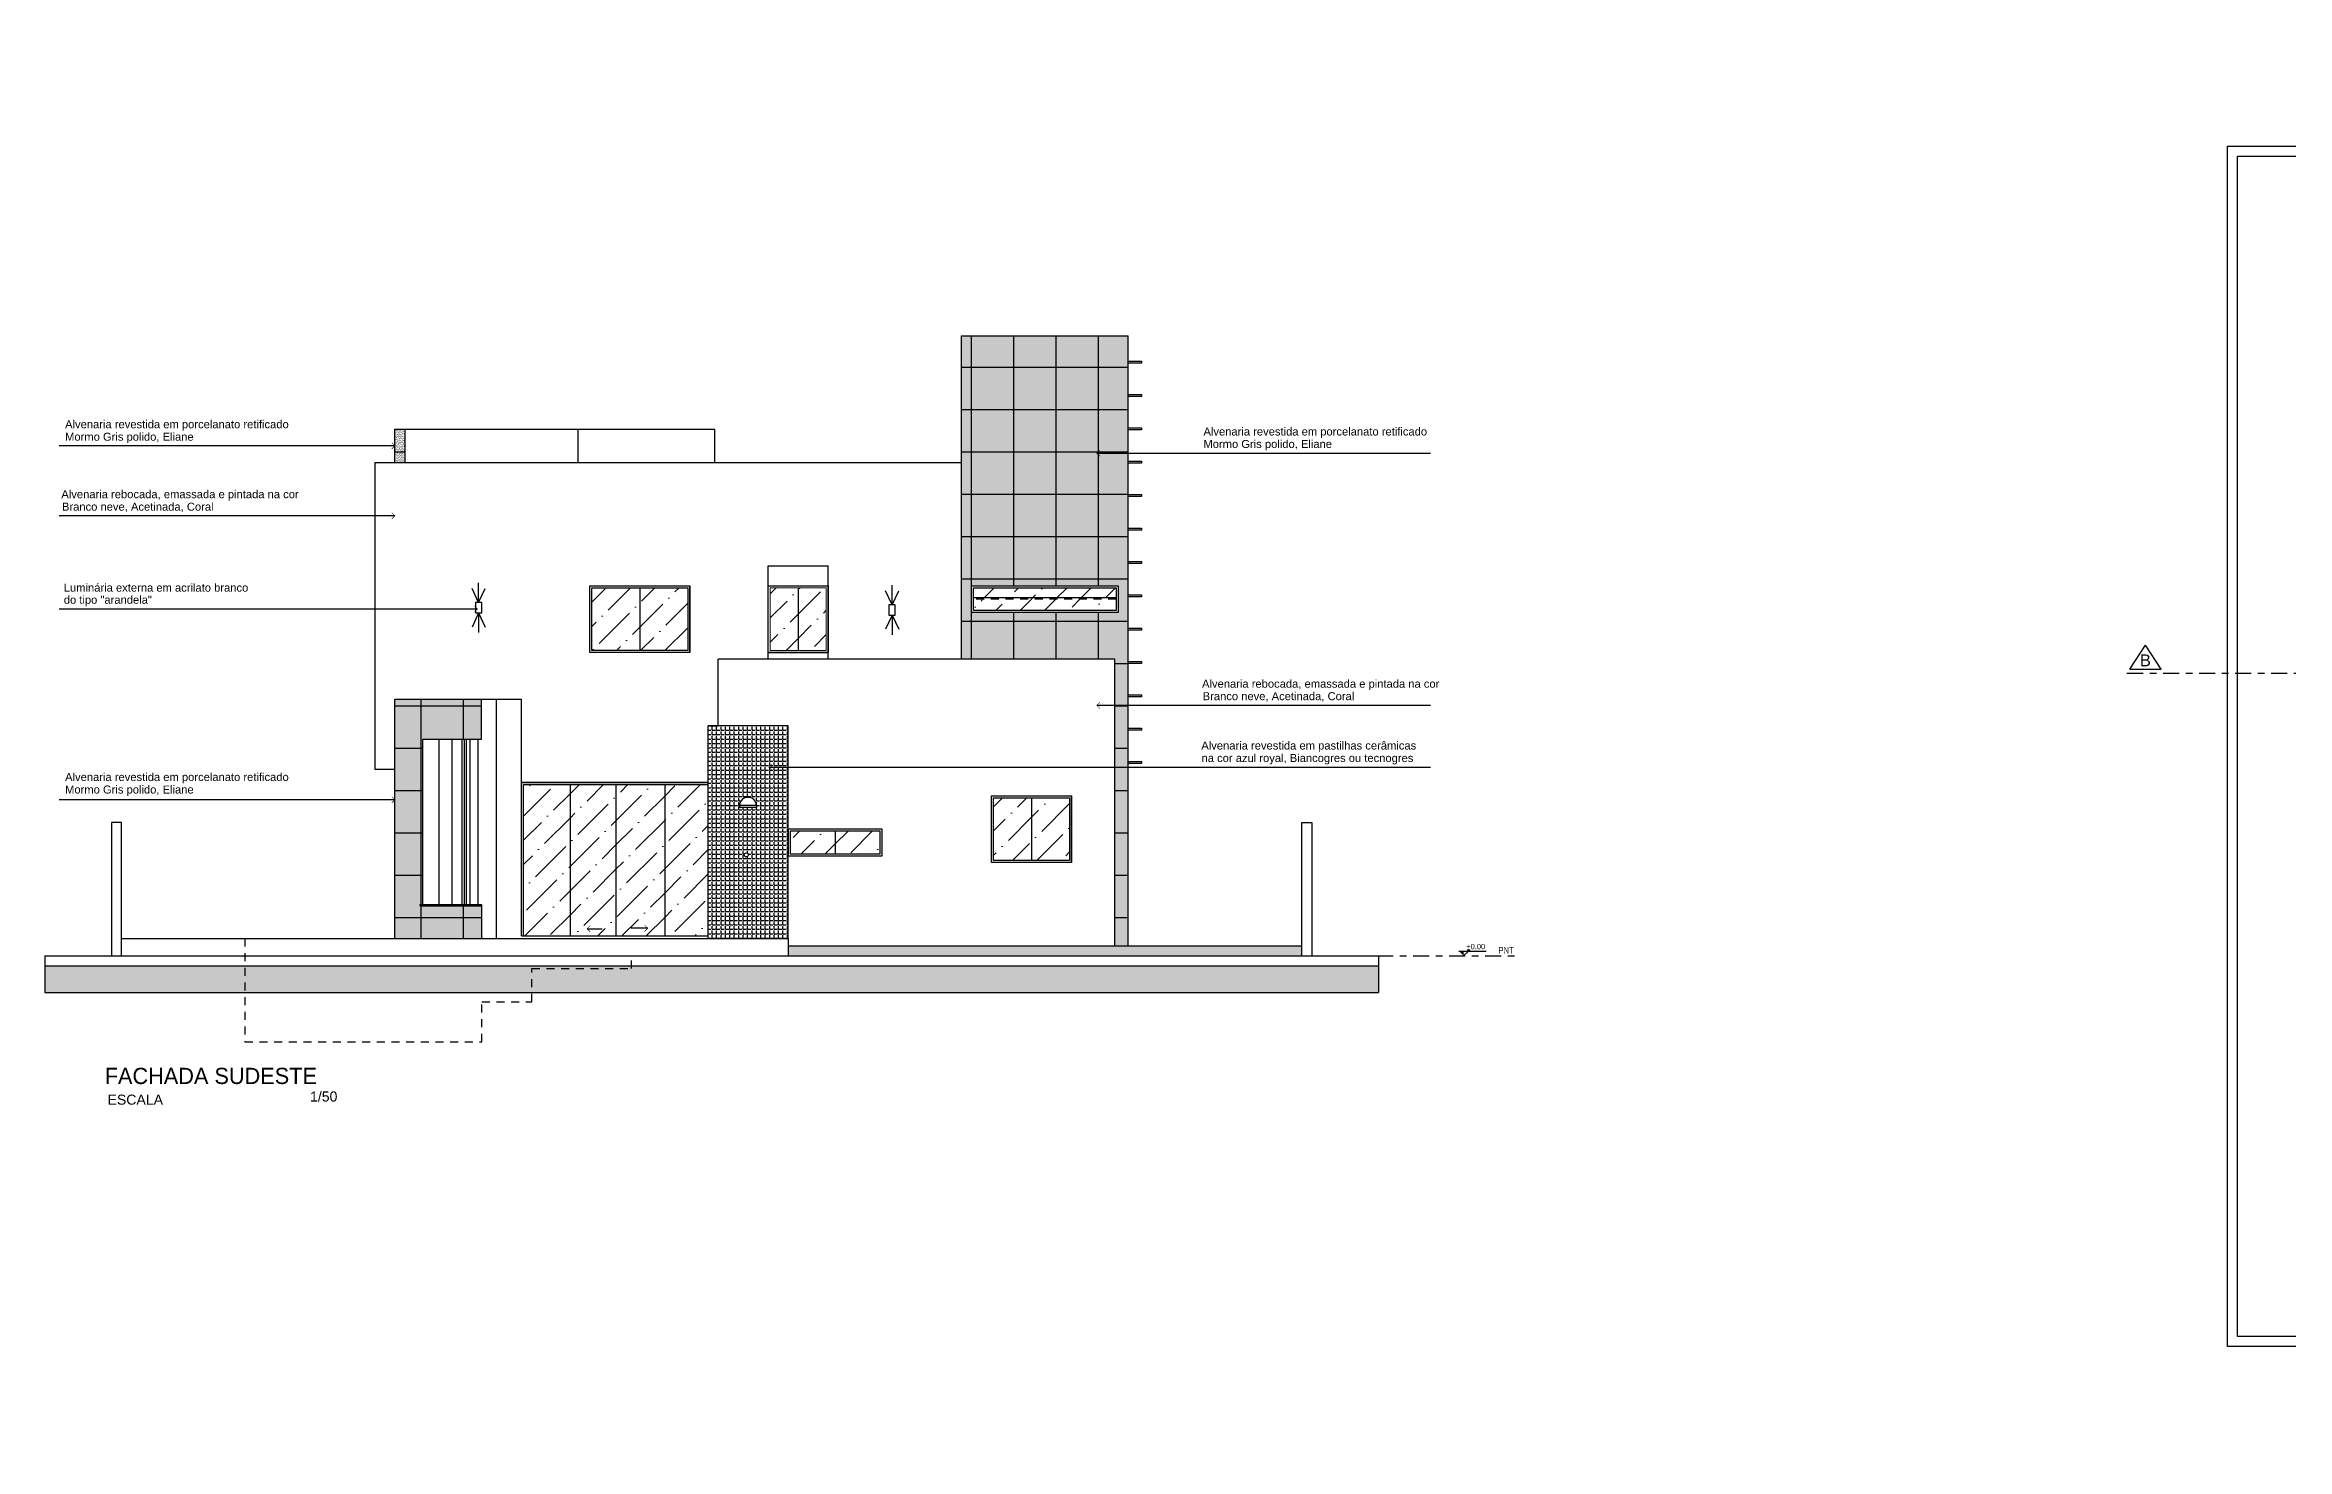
# Model space of a CAD drawing. Header units: millimetres. Extents: x 2150 to 2328, y 1207 to 1262.
# Drawn here: x 2175.41 to 2209.04, y 1223.17 to 1244.23 of the extents above; entities that cross this region are included whole.
import ezdxf

# ---------------------------------------------------------------- set-up
doc = ezdxf.new("R2010")
doc.units = ezdxf.units.MM
doc.header["$LTSCALE"] = 0.01
for name, pattern in [('ACAD_ISO02W100', [15, 12, -3]), ('ACAD_ISO04W100', [30, 24, -3, 0, -3]), ('DASHDOT2', [12.7, 6.35, -3.175, 0, -3.175])]:
    doc.linetypes.add(name, pattern=pattern)
for name, color, linetype in [('Bwc eletros móveis textos', 7, 'Continuous'), ('Linha corte', 1, 'ACAD_ISO04W100'), ('LINHA DE CORTE', 200, 'DASHDOT2'), ('LINHAS GERAIS', 7, 'Continuous'), ('LINHAS GERAIS.', 7, 'Continuous'), ('PAREDE CORTADA 0.6', 210, 'Continuous'), ('PAREDE CORTE 02', 121, 'Continuous'), ('PAREDE CORTE 03', 151, 'Continuous'), ('PAREDE CORTE 04', 201, 'Continuous'), ('PAREDE CORTE 05', 50, 'Continuous'), ('TEXTO-02', 7, 'Continuous')]:
    doc.layers.add(name, color=color, linetype=linetype)
doc.layers.add('LINHA FINA       0.0', color=7, linetype='Continuous', lineweight=0)
doc.styles.add('100-AMBIENTE', font='ARIALN.TTF', dxfattribs={"height": 0.22})
doc.styles.add('ARIAL NARROW', font='ARIALN.TTF')
doc.styles.get("Standard").update_dxf_attribs({"font": 'arial.ttf'})
doc.styles.add('STYLE1', font='arial.ttf', dxfattribs={"height": 0.35})
doc.styles.add('Utsaah', font='', dxfattribs={"height": 0.147484})
doc.styles.get('Utsaah').set_extended_font_data('Utsaah')
doc.dimstyles.new('1-75', dxfattribs={"dimscale": 75, "dimtxt": 0.0017, "dimasz": 0.0011, "dimexe": 0.02, "dimexo": 0.04, "dimgap": 0.0008, "dimtad": 3, "dimzin": 4, "dimdsep": 46, "dimtxsty": 'ARIAL NARROW', "dimblk": 'ARCHTICK', "dimcen": 0.0013, "dimse1": 1, "dimse2": 1, "dimclrd": 256, "dimclre": 256, "dimclrt": 7, "dimaunit": 1, "dimadec": 1, "dimazin": 0, "dimtfac": 1, "dimtix": 1, "dimtmove": 2, "dimatfit": 3, "dimldrblk": 'SETA', "dimfxl": 0, "dimtolj": 1, "dimtzin": 4, "dimarcsym": 0})
pattern_1 = [(90, (-3.98054, 108.46156), (-0.635, 4e-17), []), (180, (-3.98054, 108.46156), (-8e-17, -0.635), [])]
pattern_2 = [(37.5, (-3.980539, 108.461563), (-0.00076801502, 0.02349183539), [0, -0.01853184, 0, -0.0207264, 0, -0.019812]), (7.5, (-3.98054, 108.461563), (0.0215771176, 0.03440760483), [0, -0.00999744, 0, -0.01670304, 0, -0.0064008]), (327.5, (-3.995535, 108.461563), (0.03796763377, 6.898486e-05), [0, -0.006096, 0, -0.0219456, 0, -0.0286512]), (317.5, (-3.995535, 108.461563), (0.0366507097, 0.0107006075), [0, -0.003048, 0, -0.01438656, 0, -0.0164592])]
pattern_3 = [(225, (-3.98054, 108.46156), (-0.13638764, -0.500088013), [0.6429375, -0.1285875, 0, -0.1285875])]

# ---------------------------------------------------------------- blocks, each defined once
blk = doc.blocks.new('trtrtrrrrt')
at = {"layer": 'Bwc eletros móveis textos', "color": 1, "ltscale": 100}
for p, q in [((2187.516, 1351.161), (2187.156, 1350.926)), ((2187.516, 1350.69), (2187.156, 1350.926)), ((2187.516, 1350.69), (2187.516, 1351.161)), ((2177.351, 1341.833), (2177.587, 1342.194)), ((2177.823, 1341.833), (2177.587, 1342.194)), ((2206.29, 1341.833), (2206.526, 1342.194)), ((2206.762, 1341.833), (2206.526, 1342.194)), ((2177.351, 1341.833), (2177.823, 1341.833)), ((2206.29, 1341.833), (2206.762, 1341.833)), ((2187.565, 1330.634), (2187.204, 1330.398)), ((2187.565, 1330.163), (2187.565, 1330.634)), ((2187.565, 1330.163), (2187.204, 1330.398))]:
    blk.add_line(p, q, dxfattribs=at)
at = {"layer": 'Linha corte'}
for p, q in [((2187.639, 1330.136), (2187.638, 1351.194)), ((2177.31, 1341.77), (2206.783, 1341.77))]:
    blk.add_line(p, q, dxfattribs=at)
at = {"layer": 'Bwc eletros móveis textos', "color": 1, "ltscale": 100, "width": 1.30642, "attachment_point": 3}
for s, insert, char_height, rotation in [("A'", (2187.297, 1350.992), 0.1765, 89.9723), ('B', (2177.669, 1342.053), 0.177, 359.9723), ("B'", (2206.605, 1342.053), 0.1765, 359.9723), ('A', (2187.346, 1330.48), 0.177, 89.9723)]:
    blk.add_mtext(s, dxfattribs=dict(at, insert=insert, char_height=char_height, rotation=rotation))
blk = doc.blocks.new('_ArchTick')
at = {"color": 0, "linetype": 'ByBlock', "const_width": 0.15}
blk.add_lwpolyline([(-0.5, -0.5), (0.5, 0.5)], dxfattribs=at)
blk = doc.blocks.new('SETA')
at = {"color": 0}
blk.add_line((0, 0), (-1.5, 0), dxfattribs=at)
at = {"color": 0, "const_width": 0.1}
blk.add_lwpolyline([(-0.57, 0.57), (0, 0), (-0.57, -0.57)], dxfattribs=at)
blk = doc.blocks.new('rthrt')
at = {"layer": 'LINHAS GERAIS.'}
for p, q in [((1953.063, 1191.355), (1952.964, 1191.566)), ((1953.063, 1191.355), (1953.063, 1191.65)), ((1953.063, 1191.355), (1953.162, 1191.566)), ((1953.063, 1191.2), (1952.964, 1190.989)), ((1953.063, 1191.2), (1953.162, 1190.989)), ((1953.063, 1191.2), (1953.063, 1190.905))]:
    blk.add_line(p, q, dxfattribs=at)
blk.add_lwpolyline([(1953.11, 1191.355), (1953.016, 1191.355), (1953.016, 1191.2), (1953.11, 1191.2)], close=True, dxfattribs=at)

msp = doc.modelspace()

# ---------------------------------------------------------------- hatches: boundary and pattern name
at = {"layer": 'LINHA FINA       0.0'}
h = msp.add_hatch(dxfattribs=at)
h.set_pattern_fill('ANSI36', color=252, scale=0.081, angle=180)
h.set_pattern_definition(pattern_3)
h.paths.add_polyline_path([(2184.334, 1236.086), (2183.614, 1236.086), (2183.614, 1235.146), (2184.334, 1235.146)])
h = msp.add_hatch(dxfattribs=at)
h.set_pattern_fill('ANSI36', color=252, scale=0.081, angle=180)
h.set_pattern_definition(pattern_3)
h.paths.add_polyline_path([(2185.054, 1236.086), (2184.334, 1236.086), (2184.334, 1235.146), (2185.054, 1235.146)])
h = msp.add_hatch(dxfattribs=at)
h.set_pattern_fill('ANSI36', color=252, scale=0.081, angle=180)
h.set_pattern_definition(pattern_3)
h.paths.add_polyline_path([(2186.709, 1236.086), (2186.288, 1236.086), (2186.288, 1235.146), (2186.709, 1235.146)])
h = msp.add_hatch(dxfattribs=at)
h.set_pattern_fill('ANSI36', color=252, scale=0.081, angle=180)
h.set_pattern_definition(pattern_3)
h.paths.add_polyline_path([(2187.13, 1236.086), (2186.709, 1236.086), (2186.709, 1235.146), (2187.13, 1235.146)])
h = msp.add_hatch(dxfattribs=at)
h.set_pattern_fill('ANSI36', color=252, scale=0.081, angle=180)
h.set_pattern_definition(pattern_3)
h.paths.add_polyline_path([(2191.48, 1236.086), (2189.34, 1236.086), (2189.34, 1235.939), (2191.48, 1235.939)])
h = msp.add_hatch(dxfattribs=at)
h.set_pattern_fill('ANSI36', color=252, scale=0.081, angle=180)
h.set_pattern_definition(pattern_3)
h.paths.add_polyline_path([(2191.48, 1235.939), (2189.34, 1235.939), (2189.34, 1235.916), (2191.48, 1235.916)])
h = msp.add_hatch(dxfattribs=at)
h.set_pattern_fill('ANSI36', color=252, scale=0.081, angle=180)
h.set_pattern_definition(pattern_3)
h.paths.add_polyline_path([(2191.48, 1235.916), (2189.34, 1235.916), (2189.34, 1235.746), (2191.48, 1235.746)])
h = msp.add_hatch(dxfattribs=at)
h.set_pattern_fill('ANSI36', color=252, scale=0.081, angle=180)
h.set_pattern_definition(pattern_3)
h.paths.add_polyline_path([(2183.287, 1233.136), (2182.59, 1233.136), (2182.59, 1230.866), (2183.287, 1230.866)])
h = msp.add_hatch(dxfattribs=at)
h.set_pattern_fill('ANSI36', color=252, scale=0.081, angle=180)
h.set_pattern_definition(pattern_3)
h.paths.add_polyline_path([(2183.975, 1233.136), (2183.287, 1233.136), (2183.287, 1230.866), (2183.975, 1230.866)])
h = msp.add_hatch(dxfattribs=at)
h.set_pattern_fill('ANSI36', color=252, scale=0.081, angle=180)
h.set_pattern_definition(pattern_3)
h.paths.add_polyline_path([(2184.708, 1233.136), (2183.975, 1233.136), (2183.975, 1230.866), (2184.708, 1230.866)])
h = msp.add_hatch(dxfattribs=at)
h.set_pattern_fill('ANSI36', color=252, scale=0.081, angle=180)
h.set_pattern_definition(pattern_3)
h.paths.add_polyline_path([(2185.36, 1233.136), (2184.708, 1233.136), (2184.708, 1230.866), (2185.36, 1230.866)])
h = msp.add_hatch(dxfattribs=at)
h.set_pattern_fill('ANSI36', color=252, scale=0.081, angle=180)
h.set_pattern_definition(pattern_3)
h.paths.add_polyline_path([(2190.21, 1232.936), (2189.64, 1232.936), (2189.64, 1231.996), (2190.21, 1231.996)])
h = msp.add_hatch(dxfattribs=at)
h.set_pattern_fill('ANSI36', color=252, scale=0.081, angle=180)
h.set_pattern_definition(pattern_3)
h.paths.add_polyline_path([(2190.78, 1232.936), (2190.21, 1232.936), (2190.21, 1231.996), (2190.78, 1231.996)])
h = msp.add_hatch(dxfattribs=at)
h.set_pattern_fill('ANSI36', color=252, scale=0.081, angle=180)
h.set_pattern_definition(pattern_3)
h.paths.add_polyline_path([(2187.265, 1232.436), (2186.59, 1232.436), (2186.59, 1232.096), (2187.265, 1232.096)])
h = msp.add_hatch(dxfattribs=at)
h.set_pattern_fill('ANSI36', color=252, scale=0.081, angle=180)
h.set_pattern_definition(pattern_3)
h.paths.add_polyline_path([(2187.939, 1232.436), (2187.265, 1232.436), (2187.265, 1232.096), (2187.939, 1232.096)])
at = {"layer": 'LINHAS GERAIS'}
h = msp.add_hatch(dxfattribs=at)
h.set_pattern_fill('NET', color=250, scale=0.2, angle=90)
h.set_pattern_definition(pattern_1)
h.paths.add_polyline_path([(2191.66, 1239.866), (2189.16, 1239.866), (2189.16, 1235.016), (2191.46, 1235.016), (2191.46, 1230.716), (2191.66, 1230.716)])
h.paths.add_polyline_path([(2191.51, 1236.116), (2191.51, 1235.716), (2189.31, 1235.716), (2189.31, 1236.116)], flags=16)
h.paths.add_polyline_path([(2191.48, 1236.086), (2191.48, 1235.746), (2189.34, 1235.746), (2189.34, 1236.086)], flags=0)
h = msp.add_hatch(dxfattribs=at)
h.set_pattern_fill('AR-SAND', color=252, scale=0.00135)
h.set_pattern_definition([(37.5, (-3.98054, 108.461563), (-0.0021600422, 0.066070787), [0, -0.0521208, 0, -0.058293, 0, -0.05572125]), (7.5, (-3.98054, 108.46156), (0.0606856432, 0.0967713886), [0, -0.0281178, 0, -0.0469773, 0, -0.01800225]), (327.5, (-4.022715, 108.46156), (0.10678397, 0.0001940199), [0, -0.017145, 0, -0.061722, 0, -0.0805815]), (317.5, (-4.022715, 108.46156), (0.103080121, 0.0300954586), [0, -0.0085725, 0, -0.0404622, 0, -0.0462915])])
h.paths.add_polyline_path([(2191.66, 1239.866), (2189.16, 1239.866), (2189.16, 1235.016), (2191.46, 1235.016), (2191.46, 1230.716), (2191.66, 1230.716)])
h.paths.add_polyline_path([(2191.51, 1236.116), (2191.51, 1235.716), (2189.31, 1235.716), (2189.31, 1236.116)], flags=16)
h.paths.add_polyline_path([(2191.48, 1236.086), (2191.48, 1235.746), (2189.34, 1235.746), (2189.34, 1236.086)], flags=0)
h = msp.add_hatch(dxfattribs=at)
h.set_pattern_fill('NET', color=252, scale=0.2, angle=90)
h.set_pattern_definition(pattern_1)
h.paths.add_polyline_path([(2180.81, 1238.466), (2180.66, 1238.466), (2180.66, 1237.966), (2180.81, 1237.966)])
h = msp.add_hatch(dxfattribs=at)
h.set_pattern_fill('AR-SAND', color=252, scale=0.00048)
h.set_pattern_definition(pattern_2)
h.paths.add_polyline_path([(2180.81, 1238.466), (2180.66, 1238.466), (2180.66, 1237.966), (2180.81, 1237.966)])
h = msp.add_hatch(dxfattribs=at)
h.set_pattern_fill('NET', color=250, scale=0.2, angle=90)
h.set_pattern_definition(pattern_1)
h.paths.add_polyline_path([(2181.96, 1234.416), (2180.66, 1234.416), (2180.66, 1230.826), (2181.96, 1230.826), (2181.96, 1231.316), (2181.081, 1231.316), (2181.04, 1231.316), (2181.04, 1231.336), (2181.081, 1231.336), (2181.081, 1233.816), (2181.96, 1233.816)])
h = msp.add_hatch(dxfattribs=at)
h.set_pattern_fill('AR-SAND', color=252, scale=0.00048)
h.set_pattern_definition(pattern_2)
h.paths.add_polyline_path([(2181.96, 1234.416), (2180.66, 1234.416), (2180.66, 1230.826), (2181.96, 1230.826), (2181.96, 1231.316), (2181.081, 1231.316), (2181.04, 1231.316), (2181.04, 1231.336), (2181.081, 1231.336), (2181.081, 1233.816), (2181.96, 1233.816)])
h = msp.add_hatch(dxfattribs=at)
h.set_pattern_fill('ANGLE', color=5, scale=0.0095)
h.set_pattern_definition([(0, (-3.98054, 108.46156), (0, 0.0663575), [0.04826, -0.0180975]), (90, (-3.98054, 108.46156), (-0.0663575, 4e-18), [0.04826, -0.0180975])])
h.paths.add_polyline_path([(2186.56, 1234.016), (2185.36, 1234.016), (2185.36, 1230.826), (2186.56, 1230.826)])
h.paths.add_polyline_path([(2186.083, 1232.828), (2186.083, 1232.798), (2185.827, 1232.798), (2185.827, 1232.828, -0.911802)], flags=16)
h.paths.add_polyline_path([(2185.96, 1232.081, -1), (2185.9, 1232.081, -1)], flags=16)
h = msp.add_hatch(color=114, dxfattribs=at)
h.dxf.hatch_style = 1
h.paths.add_polyline_path([(2194.26, 1230.566), (2194.26, 1230.716), (2186.56, 1230.716), (2186.56, 1230.566)])
h = msp.add_hatch(color=9, dxfattribs=at)
h.dxf.hatch_style = 1
h.paths.add_polyline_path([(2178.41, 1230.416), (2175.41, 1230.416), (2175.41, 1230.016), (2178.41, 1230.016)])
h.paths.add_polyline_path([(2182.716, 1230.376), (2184.211, 1230.376), (2184.211, 1230.416), (2178.41, 1230.416), (2178.41, 1230.016), (2182.716, 1230.016)])
h.paths.add_polyline_path([(2195.41, 1230.416), (2184.211, 1230.416), (2184.211, 1230.376), (2182.716, 1230.376), (2182.716, 1230.016), (2195.41, 1230.016)])

# ---------------------------------------------------------------- linework, layer by layer
for p, q in [((2196.616, 1230.639), (2197.026, 1230.639)), ((2196.689, 1230.566), (2196.762, 1230.639))]:
    msp.add_line(p, q)
msp.add_solid([(2196.689, 1230.566), (2196.689, 1230.639), (2196.616, 1230.639)])
at = {"layer": 'Linha corte'}
msp.add_line((2175.41, 1230.566), (2197.492, 1230.566), dxfattribs=at)
at = {"layer": 'LINHA FINA       0.0'}
msp.add_lwpolyline([(2186.288, 1236.086), (2187.13, 1236.086), (2187.13, 1235.146), (2186.288, 1235.146)], close=True, dxfattribs=at)
at = {"layer": 'LINHAS GERAIS'}
for p, q in [((2183.41, 1238.466), (2185.46, 1238.466)), ((2183.41, 1237.966), (2183.41, 1238.466)), ((2185.46, 1237.966), (2185.46, 1238.466)), ((2183.584, 1235.116), (2183.584, 1236.116)), ((2184.334, 1236.086), (2184.334, 1235.146)), ((2185.084, 1235.116), (2185.084, 1236.116)), ((2186.709, 1236.086), (2186.709, 1235.146)), ((2189.34, 1235.939), (2191.48, 1235.939)), ((2186.258, 1235.116), (2187.16, 1235.116)), ((2185.36, 1233.166), (2182.56, 1233.166)), ((2183.287, 1233.136), (2183.287, 1230.866)), ((2183.975, 1233.136), (2183.975, 1230.866)), ((2184.708, 1233.136), (2184.708, 1230.866)), ((2189.61, 1231.966), (2189.61, 1232.966)), ((2190.21, 1232.936), (2190.21, 1231.996)), ((2190.81, 1231.966), (2190.81, 1232.966)), ((2185.827, 1232.828), (2186.083, 1232.828)), ((2185.827, 1232.828), (2185.827, 1232.798)), ((2185.827, 1232.798), (2186.083, 1232.798)), ((2186.083, 1232.828), (2186.083, 1232.798)), ((2187.265, 1232.436), (2187.265, 1232.096)), ((2187.969, 1232.066), (2187.969, 1232.466)), ((2181.04, 1231.316), (2181.04, 1231.336)), ((2181.04, 1231.336), (2181.96, 1231.336)), ((2181.04, 1231.316), (2181.081, 1231.316)), ((2181.96, 1231.336), (2181.96, 1231.316)), ((2182.56, 1230.866), (2185.36, 1230.866)), ((2176.56, 1230.826), (2186.56, 1230.826)), ((2186.56, 1230.826), (2186.56, 1230.566)), ((2186.56, 1230.716), (2194.26, 1230.716)), ((2196.743, 1230.658), (2196.785, 1230.658))]:
    msp.add_line(p, q, dxfattribs=at)
at = {"layer": 'LINHAS GERAIS', "linetype": 'ACAD_ISO02W100'}
for p, q in [((2191.48, 1235.916), (2189.34, 1235.916)), ((2178.41, 1230.826), (2178.41, 1229.276)), ((2184.211, 1230.376), (2184.211, 1230.566)), ((2182.716, 1229.876), (2182.716, 1230.376)), ((2182.716, 1230.376), (2184.211, 1230.376)), ((2181.962, 1229.276), (2181.962, 1229.876)), ((2181.962, 1229.876), (2182.716, 1229.876)), ((2178.41, 1229.276), (2181.962, 1229.276))]:
    msp.add_line(p, q, dxfattribs=at)
at = {"layer": 'LINHAS GERAIS', "color": 8}
for p, q in [((2182.181, 1234.416), (2182.181, 1230.826)), ((2181.317, 1233.816), (2181.317, 1231.336)), ((2181.513, 1233.816), (2181.513, 1231.336)), ((2181.663, 1233.816), (2181.663, 1231.336)), ((2181.701, 1233.816), (2181.701, 1231.336)), ((2181.728, 1233.816), (2181.728, 1231.336)), ((2181.782, 1233.816), (2181.782, 1231.336)), ((2181.904, 1233.816), (2181.904, 1231.336))]:
    msp.add_line(p, q, dxfattribs=at)
at = {"layer": 'LINHAS GERAIS'}
for points in [[(2191.66, 1239.483), (2191.86, 1239.483), (2191.86, 1239.453), (2191.66, 1239.453), (2191.66, 1239.483)], [(2191.66, 1238.983), (2191.86, 1238.983), (2191.86, 1238.953), (2191.66, 1238.953), (2191.66, 1238.983)], [(2191.66, 1238.483), (2191.86, 1238.483), (2191.86, 1238.453), (2191.66, 1238.453), (2191.66, 1238.483)], [(2191.66, 1237.983), (2191.86, 1237.983), (2191.86, 1237.953), (2191.66, 1237.953), (2191.66, 1237.983)], [(2191.66, 1237.483), (2191.86, 1237.483), (2191.86, 1237.453), (2191.66, 1237.453), (2191.66, 1237.483)], [(2191.66, 1236.983), (2191.86, 1236.983), (2191.86, 1236.953), (2191.66, 1236.953), (2191.66, 1236.983)], [(2191.66, 1236.483), (2191.86, 1236.483), (2191.86, 1236.453), (2191.66, 1236.453), (2191.66, 1236.483)], [(2191.66, 1235.983), (2191.86, 1235.983), (2191.86, 1235.953), (2191.66, 1235.953), (2191.66, 1235.983)], [(2191.66, 1235.483), (2191.86, 1235.483), (2191.86, 1235.453), (2191.66, 1235.453), (2191.66, 1235.483)], [(2191.66, 1234.983), (2191.86, 1234.983), (2191.86, 1234.953), (2191.66, 1234.953), (2191.66, 1234.983)], [(2191.66, 1234.483), (2191.86, 1234.483), (2191.86, 1234.453), (2191.66, 1234.453), (2191.66, 1234.483)], [(2191.66, 1233.983), (2191.86, 1233.983), (2191.86, 1233.953), (2191.66, 1233.953), (2191.66, 1233.983)], [(2191.66, 1233.483), (2191.86, 1233.483), (2191.86, 1233.453), (2191.66, 1233.453), (2191.66, 1233.483)], [(2182.56, 1230.866), (2182.56, 1233.166), (2185.36, 1233.166)], [(2182.59, 1230.866), (2182.59, 1233.136), (2185.36, 1233.136)]]:
    msp.add_lwpolyline(points, dxfattribs=at)
for points in [[(2183.584, 1236.116), (2185.084, 1236.116), (2185.084, 1235.116), (2183.584, 1235.116)], [(2183.614, 1236.086), (2185.054, 1236.086), (2185.054, 1235.146), (2183.614, 1235.146)], [(2186.258, 1236.116), (2187.16, 1236.116), (2187.16, 1235.116), (2186.258, 1235.116)], [(2189.31, 1236.116), (2191.51, 1236.116), (2191.51, 1235.716), (2189.31, 1235.716)], [(2189.34, 1236.086), (2191.48, 1236.086), (2191.48, 1235.746), (2189.34, 1235.746)], [(2189.61, 1232.966), (2190.81, 1232.966), (2190.81, 1231.966), (2189.61, 1231.966)], [(2189.64, 1232.936), (2190.78, 1232.936), (2190.78, 1231.996), (2189.64, 1231.996)], [(2187.969, 1232.466), (2186.56, 1232.466), (2186.56, 1232.066), (2187.969, 1232.066)], [(2187.939, 1232.436), (2186.59, 1232.436), (2186.59, 1232.096), (2187.939, 1232.096)]]:
    msp.add_lwpolyline(points, close=True, dxfattribs=at)
msp.add_circle((2185.93, 1232.081), 0.0299, dxfattribs=at)
msp.add_arc((2185.955, 1232.816), 0.128, 5.2827, 174.7173, dxfattribs=at)
at = {"layer": 'PAREDE CORTADA 0.6'}
for p, q in [((2208.145, 1224.708), (2208.145, 1242.708)), ((2208.145, 1242.708), (2226.145, 1242.708)), ((2208.295, 1224.858), (2208.295, 1242.558)), ((2208.295, 1242.558), (2226.145, 1242.558)), ((2185.36, 1230.826), (2185.36, 1234.016)), ((2185.36, 1234.016), (2185.51, 1234.016)), ((2186.56, 1234.016), (2185.36, 1234.016)), ((2186.56, 1230.826), (2186.56, 1234.016)), ((2176.56, 1232.566), (2176.41, 1232.566)), ((2176.41, 1232.566), (2176.41, 1230.566)), ((2176.56, 1230.566), (2176.56, 1232.566)), ((2194.26, 1230.566), (2194.26, 1232.566)), ((2194.26, 1232.566), (2194.41, 1232.566)), ((2194.41, 1232.566), (2194.41, 1230.566)), ((2175.41, 1230.566), (2195.41, 1230.566)), ((2175.41, 1230.566), (2175.41, 1230.016)), ((2195.41, 1230.566), (2195.41, 1230.016)), ((2175.41, 1230.416), (2195.41, 1230.416)), ((2175.41, 1230.016), (2195.41, 1230.016)), ((2226.145, 1224.858), (2208.295, 1224.858)), ((2226.145, 1224.708), (2208.145, 1224.708))]:
    msp.add_line(p, q, dxfattribs=at)
at = {"layer": 'PAREDE CORTE 02'}
msp.add_line((2180.81, 1238.466), (2183.41, 1238.466), dxfattribs=at)
at = {"layer": 'PAREDE CORTE 03'}
for p, q in [((2180.66, 1237.966), (2180.66, 1238.466)), ((2180.66, 1238.466), (2180.81, 1238.466)), ((2180.81, 1238.466), (2180.81, 1237.966)), ((2180.36, 1237.966), (2180.36, 1233.366)), ((2180.36, 1237.966), (2189.16, 1237.966)), ((2186.258, 1236.416), (2187.16, 1236.416)), ((2186.258, 1235.016), (2186.258, 1236.416)), ((2187.16, 1235.016), (2187.16, 1236.416)), ((2181.96, 1234.416), (2182.56, 1234.416)), ((2182.56, 1230.866), (2182.56, 1234.416)), ((2180.36, 1233.366), (2180.66, 1233.366))]:
    msp.add_line(p, q, dxfattribs=at)
at = {"layer": 'PAREDE CORTE 04'}
for p, q in [((2189.16, 1239.866), (2191.66, 1239.866)), ((2189.16, 1235.016), (2189.16, 1239.866)), ((2191.66, 1230.716), (2191.66, 1239.866)), ((2180.66, 1234.416), (2181.96, 1234.416)), ((2180.66, 1230.826), (2180.66, 1234.416)), ((2181.96, 1233.816), (2181.96, 1234.416)), ((2181.081, 1233.816), (2181.96, 1233.816)), ((2181.081, 1231.336), (2181.081, 1233.816)), ((2181.081, 1231.316), (2181.96, 1231.316)), ((2181.96, 1231.316), (2181.96, 1230.826))]:
    msp.add_line(p, q, dxfattribs=at)
at = {"layer": 'PAREDE CORTE 05'}
for p, q in [((2191.46, 1235.016), (2185.51, 1235.016)), ((2185.51, 1234.016), (2185.51, 1235.016)), ((2191.46, 1230.716), (2191.46, 1235.016))]:
    msp.add_line(p, q, dxfattribs=at)

# ---------------------------------------------------------------- block references
at = {"layer": 'LINHA DE CORTE', "color": 1}
msp.add_blockref('trtrtrrrrt', (29.328, -106.966), dxfattribs=at)
at = {"layer": 'LINHAS GERAIS'}
for p in [(228.853, 44.509), (235.054, 44.477)]:
    msp.add_blockref('rthrt', p, dxfattribs=at)

# ---------------------------------------------------------------- texts
at = {"layer": 'LINHAS GERAIS', "style": 'Utsaah'}
msp.add_text('FACHADA SUDESTE', height=0.24338, dxfattribs=at).set_placement((2176.308, 1228.645))
at = {"layer": 'LINHAS GERAIS.', "insert": (2197.211, 1230.7), "char_height": 0.1, "width": 1.79122, "attachment_point": 1, "rotation": 0.3453, "style": '100-AMBIENTE'}
msp.add_mtext('PNT', dxfattribs=at)
at = {"layer": 'TEXTO-02', "style": 'STYLE1'}
for s, height, p in [(' Mormo Gris polido, Eliane', 0.12, (2175.667, 1238.292)), (' Mormo Gris polido, Eliane', 0.12, (2192.74, 1238.183)), ('Branco neve, Acetinada, Coral', 0.12, (2175.667, 1237.243)), ('Branco neve, Acetinada, Coral', 0.12, (2192.775, 1234.401)), ('na cor azul royal, Biancogres ou tecnogres', 0.12, (2192.758, 1233.474)), (' Mormo Gris polido, Eliane', 0.12, (2175.667, 1233.001)), ('  1/50', 0.151, (2179.27, 1228.382)), ('ESCALA', 0.151, (2176.35, 1228.335))]:
    msp.add_text(s, height=height, dxfattribs=at).set_placement(p)
at = {"layer": 'TEXTO-02', "char_height": 0.12, "style": 'STYLE1'}
for s, insert, width, attachment_point in [('Alvenaria revestida em porcelanato retificado', (2179.068, 1238.599), 3.79024, 3), ('Alvenaria revestida em porcelanato retificado', (2196.141, 1238.49), 3.79024, 3), ('Alvenaria rebocada, emassada e pintada na cor', (2179.217, 1237.55), 3.79024, 3), ('do tipo "arandela"', (2175.694, 1235.967), 3.28683, 1), ('Luminária externa em acrilato branco ', (2175.694, 1236.149), 3.28683, 1), ('Alvenaria rebocada, emassada e pintada na cor', (2196.325, 1234.708), 3.79024, 3), ('Alvenaria revestida em pastilhas cerâmicas', (2195.978, 1233.781), 3.79024, 3), ('Alvenaria revestida em porcelanato retificado', (2179.068, 1233.309), 3.79024, 3)]:
    msp.add_mtext(s, dxfattribs=dict(at, insert=insert, width=width, attachment_point=attachment_point))
at = {"layer": 'TEXTO-02', "style": 'STYLE1'}
msp.add_attdef('+0.00', (2196.729, 1230.666), '0.00', height=0.08, dxfattribs=at)

# ---------------------------------------------------------------- leaders
at = {"layer": 'LINHAS GERAIS'}
for points in [[(2180.66, 1238.216), (2175.627, 1238.216)], [(2191.187, 1238.106), (2196.19, 1238.106)], [(2180.66, 1237.167), (2175.627, 1237.167)], [(2181.9, 1235.768), (2175.627, 1235.768)], [(2191.187, 1234.324), (2196.19, 1234.324)], [(2186.268, 1233.398), (2196.19, 1233.398)], [(2180.66, 1232.908), (2175.627, 1232.908)], [(2183.542, 1230.974), (2183.769, 1230.974)], [(2184.453, 1230.981), (2184.198, 1230.981)]]:
    msp.add_leader(points, dimstyle='1-75', override={"dimgap": 0.0008, "dimtad": 0}, dxfattribs=at)

doc.saveas('drawing.dxf')
